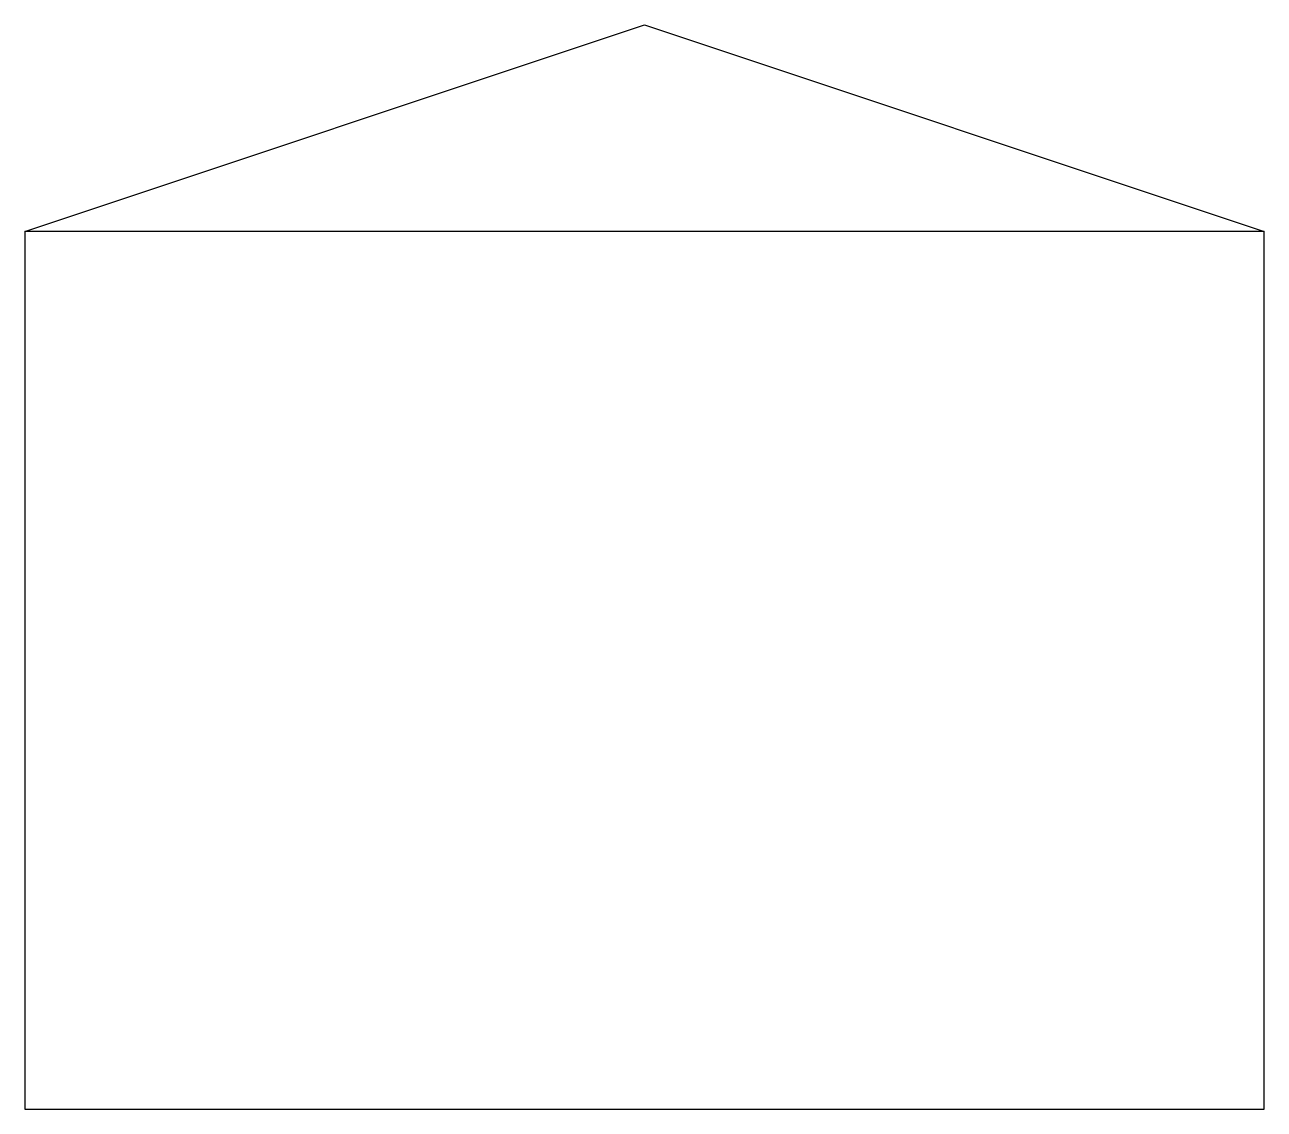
# Model space of a CAD drawing. Header units: millimetres. Extents: x -12 to 12, y -9 to 12.
import ezdxf

# ---------------------------------------------------------------- set-up
doc = ezdxf.new("R2010")
doc.units = ezdxf.units.MM

msp = doc.modelspace()

# ---------------------------------------------------------------- linework, layer by layer
at = {"color": 0, "linetype": 'Continuous', "lineweight": -2}
msp.add_lwpolyline([(-12, 8), (0, 12), (12, 8)], dxfattribs=at)
msp.add_lwpolyline([(-12, 8), (-12, -9), (12, -9), (12, 8)], close=True, dxfattribs=at)

doc.saveas('drawing.dxf')
